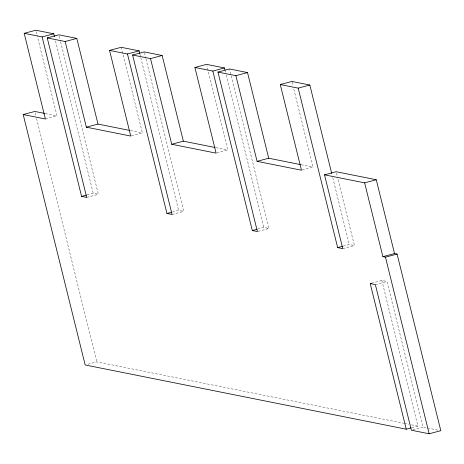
<?xml version="1.0" encoding="UTF-8"?>
<svg xmlns="http://www.w3.org/2000/svg" width="464" height="464" viewBox="0 0 464 464"><rect width="100%" height="100%" fill="white"/><g stroke="black" fill="none" stroke-linecap="round" stroke-linejoin="round"><path stroke-width="0.35" stroke-dasharray="2.32 1.74" d="M45.397 118.993L57.031 115.89L37.567 37.242M131.434 135.882L142.39 132.965L121.359 47.995M216.792 152.958L227.749 150.034L206.892 65.772M87.064 194.926L93.223 193.279L98.345 194.306L60.616 41.853M86.704 197.409L98.345 194.306M302.151 170.033L313.101 167.11L293.642 88.462M172.417 212.002L178.582 210.354L183.703 211.381L145.974 58.928M172.063 214.484L183.703 211.381M257.775 229.071L263.935 227.43L269.056 228.456L229.593 68.979M258.106 231.379L269.056 228.456M343.134 246.146L349.293 244.505L354.415 245.531L337.891 178.75M342.78 248.634L354.415 245.531M371.589 283.197L381.855 280.459L386.976 281.48L423.017 427.118L439.518 430.424M375.341 284.589L386.976 281.48M87.911 364.24L96.808 361.868L403.773 423.272M411.736 427.738L417.896 426.097L381.855 280.459M412.751 429.861L423.017 427.118M45.24 113.529L57.031 115.89M130.413 130.564L142.39 132.965M215.772 147.639L227.749 150.034M301.124 164.714L313.101 167.11M404.48 423.412L408.714 424.258M411.539 424.827L417.896 426.097M336.499 173.124L337.717 178.048M332.775 177.764L349.293 244.505M292.076 82.145L292.946 85.654M225.168 70.76L225.516 72.169M226.212 74.977L263.935 227.43M144.408 52.606L145.8 58.226M139.809 53.691L178.582 210.354M59.224 36.233L60.442 41.151M55.494 40.826L93.223 193.279M36.18 31.622L37.393 36.54M35.189 112.856L35.885 115.669M36.581 118.482L96.808 361.868"/><path stroke-width="0.7" d="M411.052 427.924L406.261 429.2L85.173 364.971L23.2 114.556L45.397 118.993L24.192 33.321L35.832 30.218L53.754 33.802L54.45 36.615M24.192 33.321L42.12 36.911L53.754 33.802M42.12 36.911L81.583 196.388L86.704 197.409L47.241 37.932L58.876 34.829L76.804 38.413L98.003 124.085L129.705 130.425M47.241 37.932L65.163 41.516L76.804 38.413M65.163 41.516L86.368 127.188L130.749 136.068L109.55 50.396L121.185 47.293L139.113 50.878L139.809 53.691M109.55 50.396L127.472 53.981L139.113 50.878M127.472 53.981L166.941 213.463L172.063 214.484L132.594 55.007L144.234 51.904L162.156 55.489L183.361 141.16L215.064 147.5M132.594 55.007L150.522 58.592L162.156 55.489M150.522 58.592L171.721 144.263L216.108 153.143L194.909 67.471L206.544 64.368L224.472 67.953L224.994 70.058M23.2 114.556L34.835 111.447L44.55 113.39M194.909 67.471L212.831 71.056L224.472 67.953M212.831 71.056L252.3 230.533L257.421 231.559L217.952 72.082L229.593 68.979L247.515 72.564L268.72 158.23L300.423 164.575M217.952 72.082L235.88 75.667L247.515 72.564M86.368 127.188L98.003 124.085M235.88 75.667L257.079 161.339L301.467 170.218L280.268 84.547L291.902 81.444L309.83 85.028L331.737 173.548M280.268 84.547L298.19 88.131L309.83 85.028M171.721 144.263L183.361 141.16M81.583 196.388L86.379 195.106M257.079 161.339L268.72 158.23M166.941 213.463L171.732 212.181M298.19 88.131L337.659 247.608L342.78 248.634L324.51 174.824L336.151 171.721L376.269 179.748L394.533 253.553L397.091 254.063L440.8 430.679L429.165 433.782L411.382 430.227L375.341 284.589L370.22 283.562L406.261 429.2M324.51 174.824L364.629 182.851L376.269 179.748M252.3 230.533L257.091 229.257M337.659 247.608L342.449 246.332M364.629 182.851L382.893 256.656L394.533 253.553M382.893 256.656L385.456 257.172L397.091 254.063M370.22 283.562L371.589 283.197M385.456 257.172L429.165 433.782"/></g></svg>
